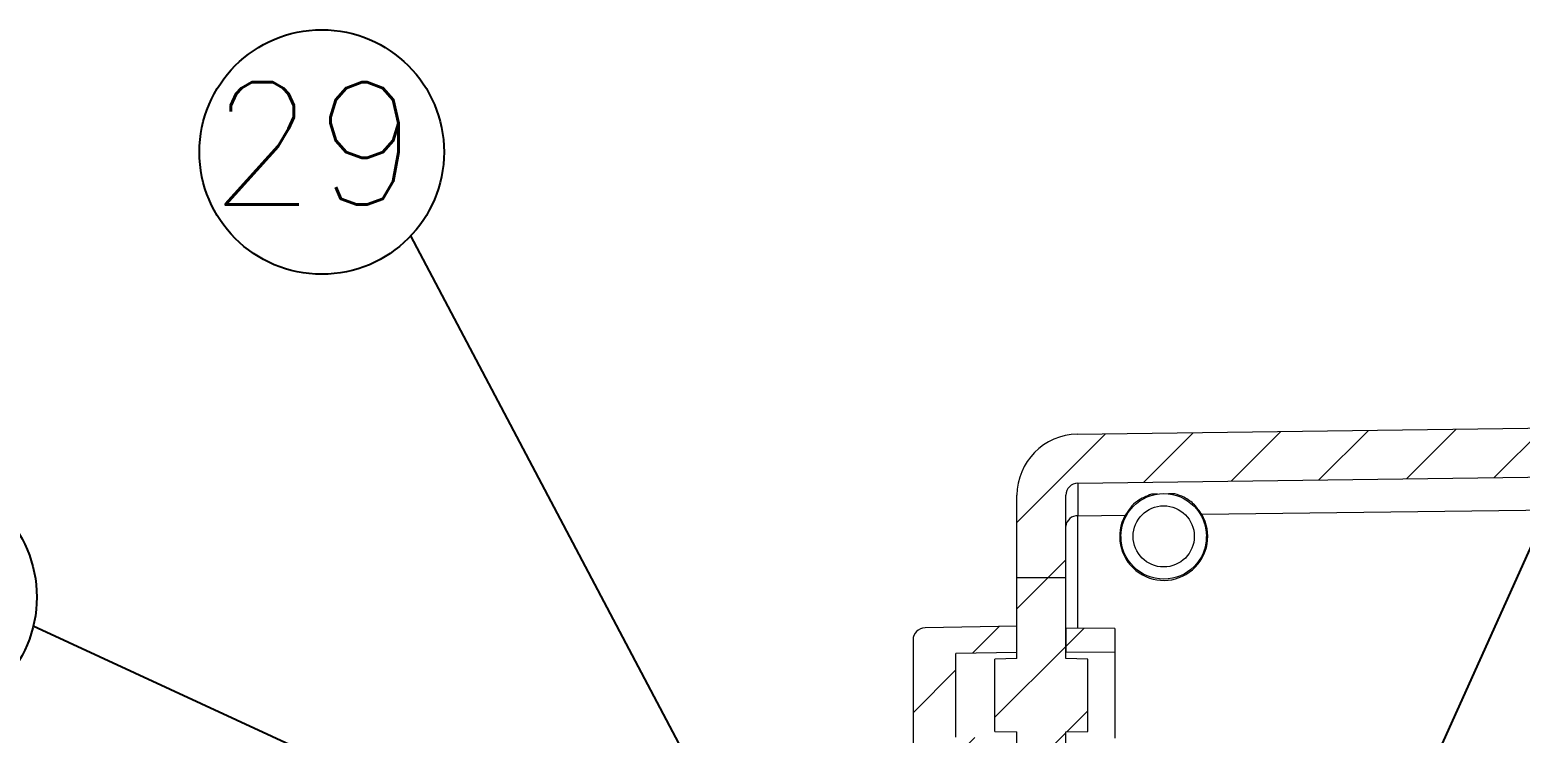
# Model space of a CAD drawing. Extents: x 14808 to 20058, y -13198 to -11680.
# Drawn here: x 18797.6 to 18858.6, y -12718.6 to -12689.9 of the extents above; entities that cross this region are included whole.
import ezdxf

# ---------------------------------------------------------------- set-up
doc = ezdxf.new("R2010")
doc.units = 0
doc.header["$LTSCALE"] = 7
doc.header["$MEASUREMENT"] = 0
doc.layers.get('0').update_dxf_attribs({"color": 2, "linetype": 'CONTINUOUS'})
doc.layers.add('DWG', color=7, linetype='CONTINUOUS')
doc.styles.add('GHS', font='romans', dxfattribs={"bigfont": 'ghs'})
doc.dimstyles.new('STANDARD$7', dxfattribs={"dimtxt": 3.5, "dimasz": 3, "dimexe": 1, "dimexo": 0.0625, "dimgap": 1, "dimtad": 1, "dimdec": 4, "dimzin": 0, "dimdsep": 46, "dimtxsty": 'GHS', "dimcen": 1, "dimclrt": 2, "dimadec": 0, "dimazin": 0, "dimtfac": 1, "dimtdec": 4, "dimtofl": 0, "dimtmove": 0, "dimatfit": 3, "dimfxl": 1, "dimtolj": 1, "dimtzin": 0, "dimarcsym": 0})
pattern_1 = [(45, (42.8808, 0), (-1.76776695, 1.76776695), [])]

msp = doc.modelspace()

# ---------------------------------------------------------------- hatches: boundary and pattern name
at = {"linetype": 'Continuous', "lineweight": 0}
h = msp.add_hatch(dxfattribs=at)
h.set_pattern_fill('ANSI31', color=2, scale=20, style=0)
h.set_pattern_definition(pattern_1)
edge = h.paths.add_edge_path(flags=0)
edge.add_line((18838.004, -12708.91), (18838.004, -12712.279))
edge.add_line((18838.004, -12712.279), (18840.004, -12712.279))
edge.add_line((18840.004, -12712.279), (18840.004, -12708.91))
edge.add_arc((18840.504, -12708.91), 0.5, 90.75, 180, ccw=False)
edge.add_line((18840.497, -12708.41), (18895.062, -12707.696))
edge.add_arc((18895.004, -12703.196), 4.5, 270.75, 349.05284)
edge.add_arc((18899.913, -12704.146), 0.5, 91, 169.05284, ccw=False)
edge.add_line((18899.904, -12703.646), (18903.004, -12703.592))
edge.add_line((18903.004, -12703.592), (18903.004, -12700.557))
edge.add_line((18903.004, -12700.557), (18901.004, -12700.592))
edge.add_line((18901.004, -12700.592), (18901.004, -12702.567))
edge.add_line((18901.004, -12702.567), (18898.154, -12702.617))
edge.add_line((18898.154, -12702.617), (18898.154, -12703.108))
edge.add_line((18898.154, -12703.108), (18897.504, -12703.117))
edge.add_line((18897.504, -12703.117), (18897.504, -12703.196))
edge.add_arc((18895.004, -12703.196), 2.5, 270.75, 360, ccw=False)
edge.add_line((18895.036, -12705.696), (18840.471, -12706.411))
edge.add_arc((18840.504, -12708.91), 2.5, 90.75, 180)
h = msp.add_hatch(dxfattribs=at)
h.set_pattern_fill('ANSI31', color=2, scale=20, style=0)
h.set_pattern_definition(pattern_1)
h.paths.add_polyline_path([(18840.904, -12715.608), (18840.004, -12715.592), (18840.004, -12712.279), (18838.004, -12712.279), (18838.004, -12715.592), (18837.104, -12715.608), (18837.104, -12718.576), (18838.004, -12718.592), (18838.004, -12719.842), (18840.004, -12719.842), (18840.004, -12718.592), (18840.904, -12718.576)], flags=0)
h = msp.add_hatch(dxfattribs=at)
h.set_pattern_fill('ANSI31', color=2, scale=20, style=0)
h.set_pattern_definition(pattern_1)
edge = h.paths.add_edge_path(flags=0)
edge.add_line((18835.504, -12715.386), (18838.004, -12715.342))
edge.add_line((18838.004, -12715.342), (18838.004, -12714.268))
edge.add_line((18838.004, -12714.268), (18834.245, -12714.333))
edge.add_arc((18834.254, -12714.833), 0.5, 91, 180)
edge.add_line((18833.754, -12714.833), (18833.754, -12719.708))
edge.add_arc((18833.254, -12719.708), 0.5, 285, 360, ccw=False)
edge.add_line((18833.383, -12720.191), (18831.004, -12720.829))
edge.add_arc((18833.592, -12730.488), 10, 105, 117.477)
edge.add_arc((18829.048, -12721.749), 0.15, 117.477, 180)
edge.add_line((18828.898, -12721.749), (18828.898, -12721.942))
edge.add_line((18828.898, -12721.942), (18829.891, -12721.942))
edge.add_line((18829.891, -12721.942), (18834.05, -12721.008))
edge.add_arc((18833.995, -12720.764), 0.25, 282.65222, 360)
edge.add_line((18834.245, -12720.764), (18834.245, -12719.838))
edge.add_line((18834.245, -12719.838), (18835.256, -12719.829))
edge.add_arc((18835.254, -12719.579), 0.25, 270.5, 360)
edge.add_line((18835.504, -12719.579), (18835.504, -12719.481))
edge.add_arc((18835.554, -12719.481), 0.05, 95, 180, ccw=False)
edge.add_line((18835.549, -12719.432), (18838.004, -12719.217))
edge.add_line((18838.004, -12719.217), (18838.004, -12718.842))
edge.add_line((18838.004, -12718.842), (18835.504, -12718.798))
edge.add_line((18835.504, -12718.798), (18835.504, -12715.386))
h = msp.add_hatch(dxfattribs=at)
h.set_pattern_fill('ANSI31', color=2, scale=20, style=0)
h.set_pattern_definition(pattern_1)
h.paths.add_polyline_path([(18842.004, -12715.342), (18842.004, -12714.359), (18840.004, -12714.342), (18840.004, -12715.324)], flags=0)

# ---------------------------------------------------------------- linework, layer by layer
at = {"color": 7, "linetype": 'Continuous', "lineweight": 15}
for p, q in [((18840.471, -12706.411), (18895.036, -12705.696)), ((18840.497, -12708.41), (18895.062, -12707.696)), ((18838.004, -12712.279), (18838.004, -12708.91)), ((18840.004, -12712.279), (18840.004, -12708.91)), ((18845.56, -12709.688), (18895.062, -12709.04)), ((18840.497, -12709.754), (18842.424, -12709.729)), ((18842.254, -12710.592), (18842.254, -12711.013)), ((18845.754, -12711.013), (18845.754, -12710.592)), ((18838.004, -12712.279), (18840.004, -12712.279)), ((18838.004, -12715.592), (18838.004, -12712.279)), ((18840.004, -12715.592), (18840.004, -12712.279)), ((18838.004, -12714.268), (18834.245, -12714.333)), ((18838.004, -12715.342), (18838.004, -12714.268)), ((18842.004, -12714.359), (18840.004, -12714.342)), ((18840.004, -12714.342), (18840.004, -12715.324)), ((18842.004, -12714.359), (18842.004, -12715.342)), ((18833.754, -12714.833), (18833.754, -12719.708)), ((18838.004, -12715.342), (18835.504, -12715.386)), ((18835.504, -12718.798), (18835.504, -12715.386)), ((18838.004, -12715.592), (18837.104, -12715.608)), ((18837.104, -12718.576), (18837.104, -12715.608)), ((18842.004, -12715.342), (18840.004, -12715.324)), ((18840.904, -12715.608), (18840.004, -12715.592)), ((18840.904, -12718.576), (18840.904, -12715.608)), ((18842.004, -12715.342), (18842.004, -12718.842)), ((18837.104, -12718.576), (18838.004, -12718.592)), ((18838.004, -12719.842), (18838.004, -12718.592)), ((18840.004, -12718.592), (18840.904, -12718.576)), ((18840.004, -12719.842), (18840.004, -12718.592))]:
    msp.add_line(p, q, dxfattribs=at)
at = {"color": 8, "linetype": 'Continuous', "lineweight": 15}
msp.add_line((18840.497, -12714.346), (18840.497, -12709.754), dxfattribs=at)
for centre in [(18809.578, -12694.87), (18792.926, -12713.077)]:
    msp.add_circle(centre, 5)
at = {"color": 7, "linetype": 'Continuous', "lineweight": 15}
for radius in [1.75, 1.25]:
    msp.add_circle((18844.004, -12710.592), radius, dxfattribs=at)
for centre, radius, start, end in [((18840.504, -12708.91), 2.5, 90.75, 180), ((18840.504, -12708.91), 0.5, 90.75, 180), ((18840.464, -12710.215), 0.463, 85.89663, 174.36607), ((18844.004, -12710.592), 1.8, 151.33936, 30.16064), ((18834.254, -12714.833), 0.5, 91, 180)]:
    msp.add_arc(centre, radius, start, end, dxfattribs=at)
for centre, major_axis, ratio, start_param, end_param in [((18840.504, -12716.411), (-0.007, 8.001), 0.000248, 0.000003, 0.587954), ((19540.82, -12707.243), (-2018.408, -26.422), 0.003963, 5.064953, 5.065087), ((19540.82, -12707.243), (-2018.408, -26.422), 0.003963, 5.064583, 5.064716)]:
    msp.add_ellipse(centre, major_axis=major_axis, ratio=ratio, start_param=start_param, end_param=end_param, dxfattribs=at)
for points, knots in [([(18843.501, -12708.864), (18843.295, -12708.95), (18842.805, -12709.154), (18842.564, -12709.518), (18842.424, -12709.729)], [0, 0, 0, 0, 0.421662, 1, 1, 1, 1]), ([(18845.56, -12709.688), (18845.465, -12709.553), (18845.273, -12709.279), (18844.914, -12709.006), (18844.584, -12708.894), (18844.456, -12708.85)], [0, 0, 0, 0, 0.371137, 0.753918, 1, 1, 1, 1])]:
    msp.add_open_spline(points, degree=3, knots=knots, dxfattribs=at)

# ---------------------------------------------------------------- texts
at = {"layer": 'DWG', "style": 'GHS'}
msp.add_text('29', height=5, dxfattribs=at).set_placement((18805.004, -12697.017))

# ---------------------------------------------------------------- leaders
for points, override in [([(18853.476, -12723.342), (18865.091, -12697.517)], {"dimtxt": 3, "dimexo": 0.3, "dimgap": 2, "dimtad": 0, "dimdec": 1, "dimzin": 8, "dimcen": 0, "dimclrd": 2, "dimclre": 2, "dimazin": 2, "dimtp": 0.1, "dimtfac": 0.5, "dimtdec": 1, "dimfxl": 2.5, "dimarcsym": 1}), ([(18824.821, -12720.25), (18813.222, -12698.292)], {"dimtxt": 3, "dimasz": 1, "dimexo": 0.3, "dimgap": 2, "dimtad": 0, "dimdec": 1, "dimzin": 8, "dimcen": 0, "dimclrd": 2, "dimclre": 2, "dimazin": 2, "dimtp": 0.1, "dimtfac": 0.5, "dimtdec": 1, "dimldrblk": 'Dot', "dimfxl": 2.5, "dimarcsym": 1}), ([(18824.821, -12726.75), (18797.782, -12714.27)], {"dimtxt": 3, "dimasz": 1, "dimexo": 0.3, "dimgap": 2, "dimtad": 0, "dimdec": 1, "dimzin": 8, "dimcen": 0, "dimclrd": 2, "dimclre": 2, "dimazin": 2, "dimtp": 0.1, "dimtfac": 0.5, "dimtdec": 1, "dimldrblk": 'Dot', "dimfxl": 2.5, "dimarcsym": 1})]:
    msp.add_leader(points, dimstyle='STANDARD$7', override=override)

doc.saveas('drawing.dxf')
